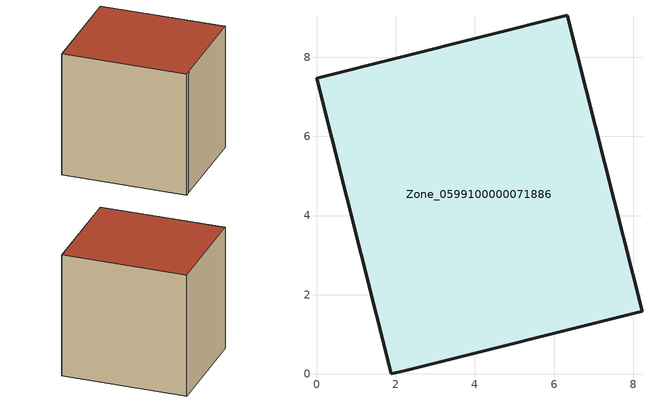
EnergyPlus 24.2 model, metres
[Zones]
Zone_0599100000071886
 floor ground (C_G): 0,7.47 6.33,9.06 8.22,1.58 2.23,0.08 1.89,0 z0
 wall outside (C_F): 6.33,9.06 0,7.47 1.89,0 2.23,0.08 8.22,1.58 6.33,9.06 z0:7.87
 roof outside (C_R): 8.22,1.58 6.33,9.06 0,7.47 1.89,0 2.23,0.08 z7.87
[BUILDING]
Pand.0599100000071886: North Axis=0; Terrain=City; Loads Convergence Tolerance Value=0.04; Temperature Convergence Tolerance Value=0.4; Solar Distribution=FullExterior; Maximum Number of Warmup Days=25; Minimum Number of Warmup Days=1
[Site:Location]
Rotterdam.The.Hague.AP_ZH_NLD Design_Conditions: Latitude=51.96; Longitude=4.45; Time Zone=1; Elevation=-4.5
[SITE:GROUNDTEMPERATURE:BUILDINGSURFACE]
18, 18, 18, 18, 18, 18, 18, 18, 18, 18, 18, 18
[MATERIAL] Thermal Absorptance=0.9; Solar Absorptance=0.7; Visible Absorptance=0.7
Name | Roughness | Thickness | Conductivity | Density | Specific Heat
G.TI.1965-1974 | MediumSmooth | 0.15 | 0.882353 | 540 | 1210
F.TI.1965-1974 | Rough | 0.3 | 0.697674 | 1920 | 840
R.TI.1965-1974 | MediumRough | 0.2 | 0.232558 | 1500 | 1000
[CONSTRUCTION]
C_G: G.TI.1965-1974
C_F: F.TI.1965-1974
C_R: R.TI.1965-1974
[ZONE]
Zone_0599100000071886: Type=1; Multiplier=1; Ceiling Height=Autocalculate; Volume=Autocalculate; Floor Area=autocalculate; Part of Total Floor Area=Yes
[ZONEINFILTRATION:DESIGNFLOWRATE]
Infil_Zone_0599100000071886: Zone or ZoneList or Space or SpaceList=Zone_0599100000071886; Schedule=AlwaysOn; Design Flow Rate Calculation Method=Flow/Area; Flow Rate per Floor Area=0.003; Constant Term Coefficient=1; Temperature Term Coefficient=0; Velocity Term Coefficient=0; Velocity Squared Term Coefficient=0
[HVACTEMPLATE:ZONE:IDEALLOADSAIRSYSTEM]
Zone_0599100000071886: Maximum Heating Supply Air Temperature=50; Minimum Cooling Supply Air Temperature=13; Maximum Heating Supply Air Humidity Ratio=0.0156; Minimum Cooling Supply Air Humidity Ratio=0.0077; Heating Limit=NoLimit; Cooling Limit=NoLimit; Dehumidification Control Type=ConstantSensibleHeatRatio; Cooling Sensible Heat Ratio=0.7; Dehumidification Setpoint=60; Humidification Control Type=None; Humidification Setpoint=30; Outdoor Air Method=None; Outdoor Air Flow Rate per Person=0.00944; Outdoor Air Flow Rate per Zone Floor Area=0; Outdoor Air Flow Rate per Zone=0; Demand Controlled Ventilation Type=None; Outdoor Air Economizer Type=NoEconomizer; Heat Recovery Type=None; Sensible Heat Recovery Effectiveness=0.7; Latent Heat Recovery Effectiveness=0.65
[ZONECONTROL:THERMOSTAT]
ThermostatControl_Zone_0599100000071886: Zone or ZoneList=Zone_0599100000071886; Control Type Schedule=DualSetpointControlType; Control 1=Thermostat_Zone_0599100000071886; Temperature Difference Between Cutout And Setpoint=0
[THERMOSTATSETPOINT:DUALSETPOINT]
Thermostat_Zone_0599100000071886: Heating Setpoint Temperature Schedule=HeatingSetpoint_Zone_0599100000071886; Cooling Setpoint Temperature Schedule=CoolingSetpoint_Zone_0599100000071886
[SCHEDULE:COMPACT]
HeatingSetpoint_Zone_0599100000071886: Through: 12/31, For: AllDays, Until: 24:00, 21
CoolingSetpoint_Zone_0599100000071886: Through: 12/31, For: AllDays, Until: 24:00, 24
DualSetpointControlType: Through: 12/31, For: AllDays, Until: 24:00, 4
AlwaysOn: Through: 12/31, For: AllDays, Until: 24:00, 1
